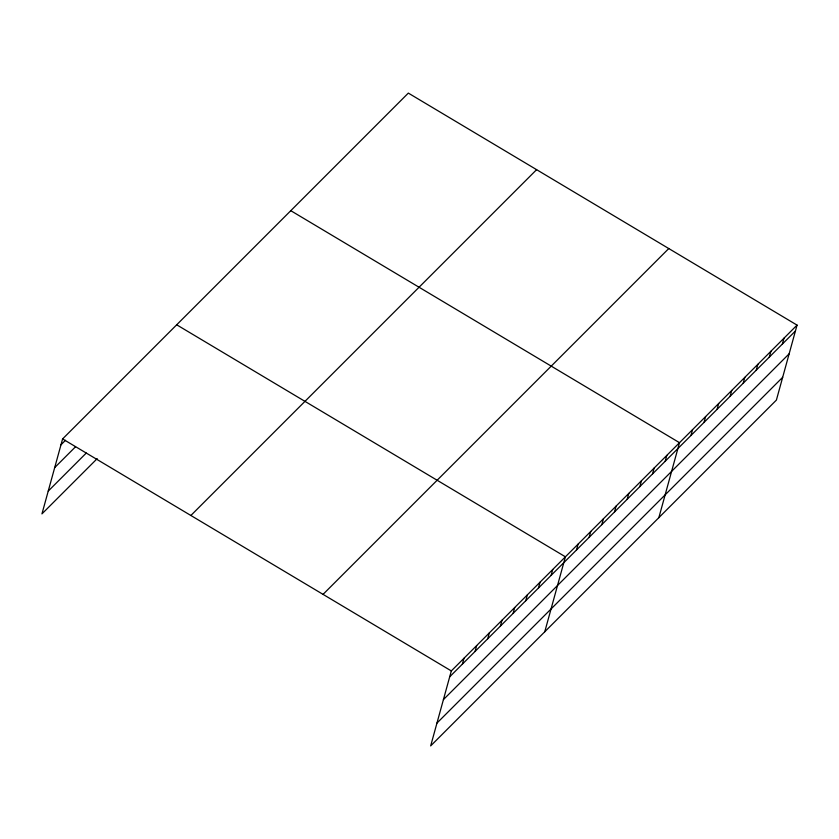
<?xml version="1.0" encoding="UTF-8"?>
<svg xmlns="http://www.w3.org/2000/svg" width="839" height="839" viewBox="0 0 839 839"><rect width="100%" height="100%" fill="white"/><g stroke="black" fill="none" stroke-linecap="round" stroke-linejoin="round"><path stroke-width="1.26" d="M797.05 325.113L451.319 670.927L430.669 745.902L776.4 400.077L797.05 325.113L408.331 93.098L62.6 438.923L41.95 513.888L97.188 458.639M462.373 664.142L463.998 658.248M475.052 651.452L476.678 645.569M487.732 638.773L489.347 632.889M500.401 626.093L502.026 620.21M513.08 613.414L514.706 607.53M525.759 600.734L527.385 594.851M538.439 588.055L540.054 582.172M551.108 575.376L552.733 569.492M544.763 631.777L565.413 556.813L176.693 324.798M576.466 550.017L578.092 544.133M589.146 537.338L590.761 531.444M601.815 524.658L603.44 518.764M614.494 511.979L616.12 506.085M627.173 499.299L628.799 493.405M639.853 486.62L641.468 480.726M652.522 473.941L654.147 468.047M665.201 461.261L666.827 455.367M658.856 517.663L679.506 442.688L290.787 210.683M690.937 435.514L692.563 429.62M704.005 422.447L705.62 416.564M717.062 409.38L718.687 403.496M730.119 396.323L731.744 390.429M743.186 383.255L744.801 377.372M756.243 370.188L757.869 364.304M769.311 357.131L770.926 351.237M782.368 344.063L783.993 338.169M60.974 444.806L65.505 440.276M54.703 467.606L75.52 446.778M48.232 491.098L86.26 453.05M190.873 515.482L536.603 169.667M323.046 594.369L668.777 248.543M449.694 676.821L795.424 330.996M443.422 699.611L789.153 353.796M436.951 723.103L782.682 377.288M62.6 438.923L451.319 670.927"/></g></svg>
